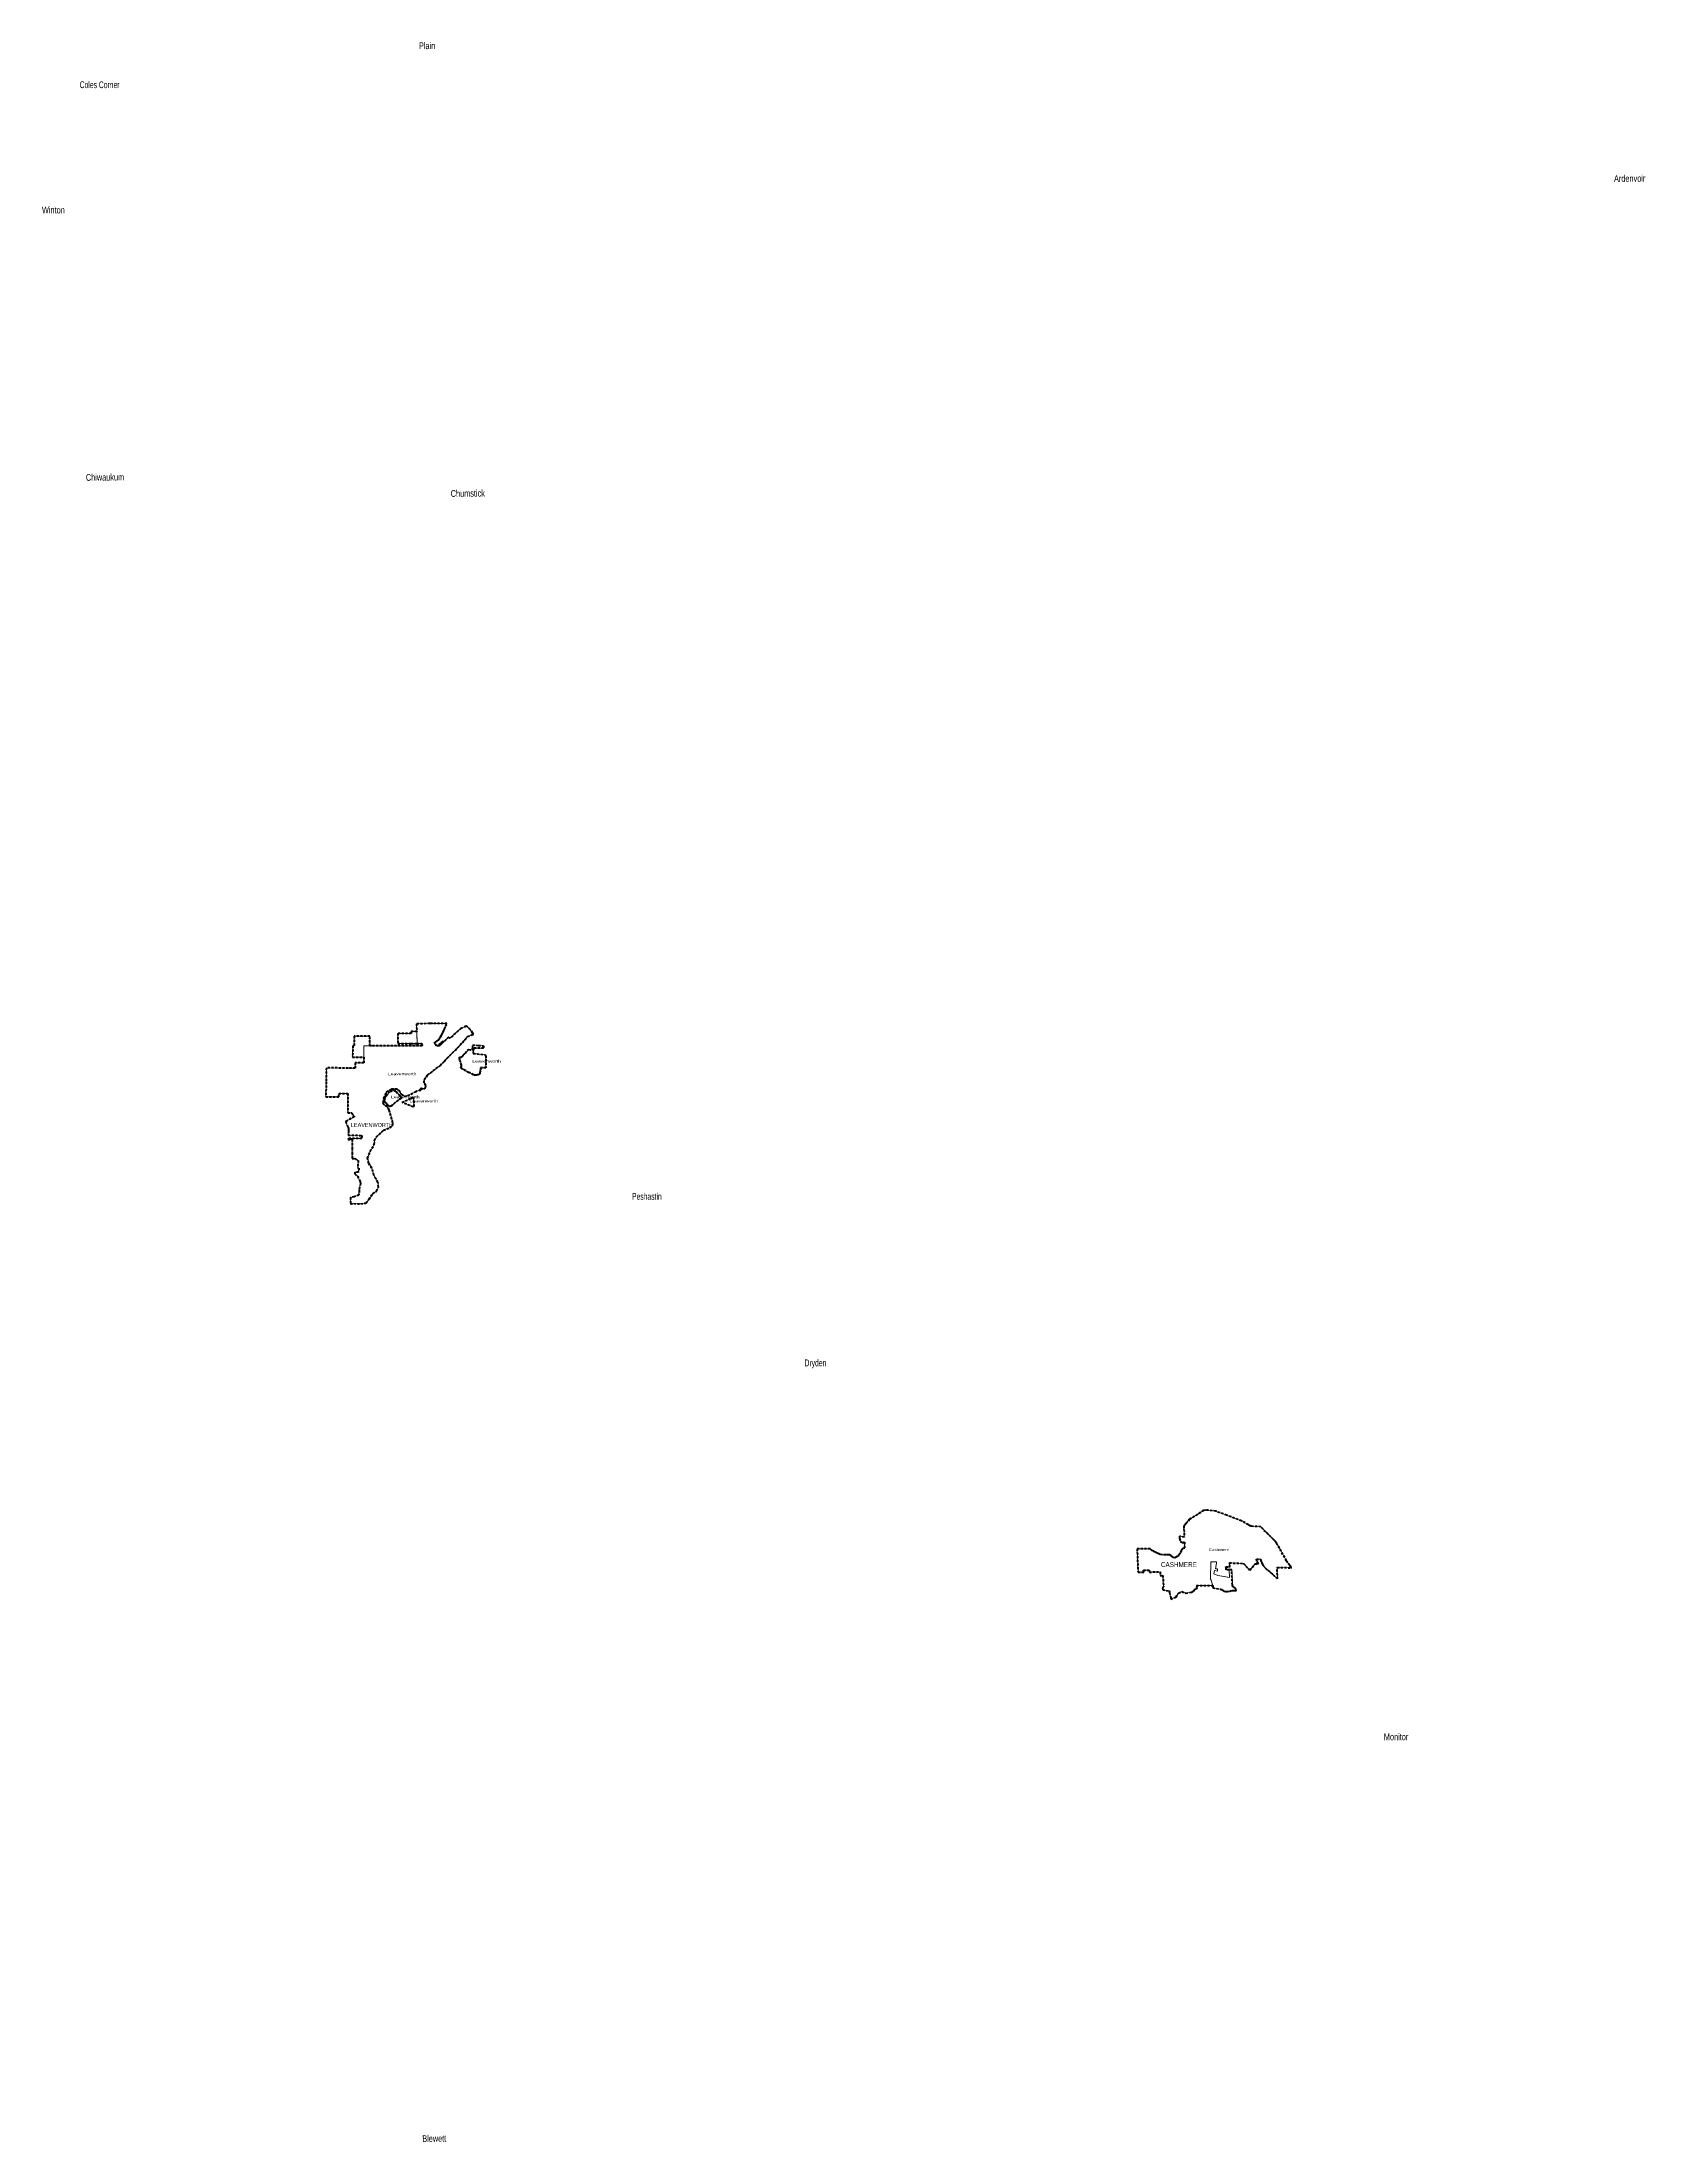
# Model space of a CAD drawing. Header units: feet. Extents: x -903180 to 1023491, y -707744 to 564635.
# Drawn here: x 63040 to 157714, y -27827 to 96667 of the extents above; entities that cross this region are included whole.
import ezdxf

# ---------------------------------------------------------------- set-up
doc = ezdxf.new("R2010")
doc.units = ezdxf.units.FT
doc.header["$LTSCALE"] = 80
doc.linetypes.add('SHORT_DASHED', pattern=[2.7, 1.5, -1.2])
doc.layers.add('13', color=7, linetype='SHORT_DASHED', lineweight=40)
doc.layers.add('58', color=7, linetype='Continuous', lineweight=13)
for name, color, linetype in [('14', 7, 'Continuous'), ('16', 7, 'Continuous'), ('36', 7, 'Continuous')]:
    doc.layers.add(name, color=color, linetype=linetype)

msp = doc.modelspace()

# ---------------------------------------------------------------- hatches: boundary and pattern name
at = {"layer": '58'}
msp.add_hatch(color=256, dxfattribs=at).paths.add_polyline_path([(86564.8, 37240.76), (86806.05, 37437), (86847.21, 37386.21), (86822.39, 37364.21), (86711.71, 37257.7), (86618.63, 37174.32)])

# ---------------------------------------------------------------- linework, layer by layer
at = {"layer": '13'}
for p, q in [((81545.51, 37153.2), (81466.52, 37153.49)), ((130471.3, 7941.52), (130534.69, 7772.68))]:
    msp.add_line(p, q, dxfattribs=at)
for points in [[(81323.29, 27782.83), (81532.81, 27802.9), (81934.2, 27788.17), (82239.07, 27835.35), (82433, 28066.82), (82652.73, 28392.71), (82877.01, 28546), (82994.67, 28783.24), (82949.64, 29068.12), (82719.58, 29490.88), (82597.89, 29905.96), (82408.37, 30196.38), (82343.18, 30511.3), (82502.51, 30901.22), (82738.02, 31315.49), (82757.35, 31554.41), (82869.08, 31761.52), (83289.28, 32154.32), (83670.07, 32308.13), (83838.21, 32447.18), (83837.71, 32607.75), (83620.65, 33365.76), (83497.67, 33550.02), (83320.73, 33665.85), (83256.09, 33802.12), (83311.49, 34059.23), (83466.9, 34417.03), (83763.32, 34602.67), (84068.32, 34609.7), (84184.98, 34519.76), (84340.23, 34283.43), (84527.19, 34173.65), (84727.76, 34204.42), (85180.59, 34424.71), (85384.94, 34533.77), (85525.41, 34532.23), (85474.96, 34624.39), (85531.06, 34652.68), (85667.69, 34596.93), (85769.83, 34661.5), (85797.49, 34802.1), (85702.68, 34962.36), (85696.06, 35157.04), (85895.93, 35414.62), (86648.66, 35993.18), (86838.39, 36193.37), (86856.11, 36213.37), (86875.21, 36233.37), (87016.44, 36381.22), (87064.7, 36432.13), (87694.88, 37056.45), (87960.85, 37354.39), (88268.77, 37712.7), (88577.44, 37830.13), (88624.35, 37819.4), (88561.09, 37926.43), (88424.02, 38126.69), (88273.03, 38282.76), (88174.23, 38319.02), (87878.67, 38184.39), (87220.2, 37605.22), (87146.51, 37670.07), (86847.21, 37386.21), (86806.05, 37437), (86564.8, 37240.76), (86618.63, 37174.32), (86595.29, 37154.23), (86427.62, 37154.17), (86291.2, 37321.66), (86374.14, 37380.44), (86453.46, 37437.91), (86519.82, 37499.18), (86611.91, 37608.04), (86673.87, 37691.57), (86737.95, 37805.85), (86803.4, 37936.81), (86851.12, 38035.09), (86910.37, 38161.81), (86972.36, 38320.62), (87045.01, 38481.09), (86033, 38472.97), (85244.39, 38467.46), (85255.86, 38006.21), (84925.65, 38004.88), (84926.82, 37893.9), (84129.82, 37890.7), (84136.18, 37293.1), (84925.46, 37296.41), (85279.9, 37297.68), (85564.96, 37299.68), (85569.39, 37153.86), (82566.64, 37152.77), (82546.64, 37152.76), (82526.64, 37149.55), (82470.51, 37147.37)], [(82470.51, 37147.37), (82470.51, 37731.24), (81545.51, 37732.85), (81545.51, 37153.2)], [(81466.52, 37153.49), (81453.83, 36493.53), (82121.36, 36491.05), (82113.84, 36151.3), (81613.58, 36158.38), (81611.27, 35827.43), (81186.74, 35834.15), (79897.84, 35854.54), (79884.63, 35026.31), (79884.14, 35014.97), (79870.52, 34140.69), (80629.25, 34131.36), (80640.22, 34329.63), (81170.58, 34326.01), (81161.96, 33182.99), (81382.23, 33182.91), (81401.21, 33182.9), (81416.18, 33161.44), (81554.13, 32963.65), (81539.7, 32955.52), (81039.95, 32666.94), (81158.29, 32401.12), (81169.33, 32374.68), (81173.83, 32361.12), (81187.27, 32320.61), (81200.91, 32258.34), (81207.96, 32194.98), (81208.25, 32145.97), (81208.08, 32126.05), (81207.17, 32105.97), (81195.92, 31856.59), (82001.1, 31849.64), (81998.33, 31664.21), (81187.37, 31667.23), (81184.57, 31605.19), (81430.41, 31600.81), (81421.33, 31098.75), (81421.32, 30823.38), (81422.79, 30471.13), (81590.81, 30469.66), (81778.35, 30355.07), (81768.2, 29911.51), (81815.94, 29907.76), (81811.51, 29661.63), (81589.32, 29667.15), (81587.11, 29577.25), (81738.18, 29431.33), (81879.67, 29160.15), (81917.99, 29024.55), (81923.55, 28996.62), (81862.05, 28761.52), (81838.48, 28590.79), (81831.28, 28321.75), (81554.68, 28201.4), (81332.13, 28158.66), (81323.29, 27782.83)], [(129956.44, 4356.47), (130281.71, 4492.38), (130417.94, 4713.85), (130616.74, 4802.56), (130843.9, 4708.07), (131194.19, 4763.39), (131256.23, 4802.26), (131313.87, 4847.4), (131366.47, 4898.32), (131413.46, 4954.46), (131432.67, 4981.31), (131514.81, 4981.73), (131485.92, 5156.59), (132446.17, 5161.51), (132455.97, 5031.55), (132909.1, 4951.05), (132972.9, 4928.52), (133042.45, 4865.68), (133108.52, 4826.56), (133214.06, 4805.68), (133327.54, 4812.74), (133448.63, 4837.74), (133601.39, 4867.04), (133724.74, 4868.76), (133839.96, 4852.58), (133814.88, 4971.12), (133749.09, 5025.95), (133640.06, 5110.62), (133625.08, 5133.09), (133610.41, 5203.52), (133568.82, 6087.31), (133419.17, 6090.86), (133236.83, 6095.71), (133246.49, 6190.98), (133230.42, 6266.55), (133451.87, 6259.28), (133445.8, 6504.08), (134258.77, 6474.26), (134645.63, 6073.54), (134958.31, 6444.45), (135149.04, 6437.84), (135128.21, 6462.56), (135050.84, 6613.19), (135043.79, 6726.98), (135251.11, 6722.49), (135271.13, 6722.06), (135280.11, 6702.11), (135281.61, 6698.78), (135303.12, 6655.41), (135338.9, 6580.64), (135359.32, 6500.81), (135388.05, 6403.93), (135416.01, 6372.42), (135587.74, 6177.43), (135707.67, 6072.55), (135730.24, 6052.57), (136019.65, 5796.09), (136281.57, 5557.16), (136263.78, 6235.76), (136273.56, 6235.51), (137099.45, 6214.13), (137119.46, 6213.61), (137102.71, 6233.61), (137006.31, 6348.73), (136839.27, 6585.03), (136825.1, 6605.08), (136814.08, 6625.03), (136396.43, 7380.78), (136262.58, 7612.67), (136250.83, 7633.04), (136238.63, 7652.67), (136238.44, 7652.97), (136157.8, 7766.63), (136083.32, 7851.24), (136065.72, 7871.23), (136045.71, 7891.21), (135289.53, 8646.2), (134734.45, 8673.1), (134709.51, 8674.31), (134694.45, 8685.97), (134556.94, 8767.81), (134141.05, 8999), (133269.82, 9330.21), (132622.5, 9566.06), (132191.5, 9633.98), (132006.57, 9636.73), (131901.88, 9608.31), (131715.44, 9500.18), (131140.19, 9130.08), (131050.02, 9084.32), (130854.37, 8814.1), (130732.5, 8691.57), (130749.96, 8033.49), (130481.65, 8084.24), (130471.3, 7941.52)], [(130534.69, 7772.68), (130651.72, 7718.99), (130669.04, 7717.2), (130696.77, 7721.36), (130728.67, 7729.68), (130745.3, 7733.84), (130760.56, 7738.69), (130768.79, 7368.94), (130672.67, 7354.39), (130625.52, 7307.25), (130575.6, 7226.82), (130520.14, 7099.26), (130478.54, 7024.38), (130406.44, 6935.64), (130339.88, 6877.4), (130265.01, 6835.8), (130195.68, 6810.84), (130126.35, 6833.03), (130032.06, 6891.27), (129962.73, 6938.41), (129887.85, 6974.46), (129818.52, 6985.55), (129660.45, 6977.24), (129460.78, 6977.24), (129322.12, 7004.97), (129180.68, 7068.75), (129047.57, 7143.63), (128928.32, 7190.77), (128842.35, 7246.24), (128739.75, 7340.52), (127964.94, 7331.6), (128014.84, 5952.91), (128350.11, 5958.09), (128347.63, 6074.96), (128683.58, 6078.02), (128685.66, 5960.85), (129322.49, 5972.29), (129330.64, 5757.82), (129485.5, 5761.61), (129529.41, 5079.68), (129470.14, 5019.48), (129478.76, 4900.21), (129878.66, 4839.63), (129876.35, 4832.99), (129871.55, 4815.14), (129868.65, 4796.89), (129867.66, 4778.44), (129868.62, 4759.98), (129871.49, 4741.72), (129942.82, 4505.92), (129949.43, 4484.07), (129953.33, 4465.92), (129955.95, 4453.7), (129959.51, 4421.37), (129959.68, 4388.84), (129956.44, 4356.47)]]:
    msp.add_lwpolyline(points, dxfattribs=at)
for points in [[(87861.21, 35848.02), (87907.51, 35959.48), (87911.11, 35982.82), (87909.3, 36007.95), (87909.3, 36007.95), (87819.58, 36306.91), (87787.26, 36415.54), (87785.3, 36478.52), (87934.09, 36479.24), (87957.7, 36524.53), (88014.51, 36607.17), (88063.77, 36671.5), (88117.79, 36729.15), (88117.79, 36729.15), (88334.46, 36938.24), (88556.25, 36906.5), (88571.29, 37027.41), (88580.53, 37216.67), (88580.53, 37216.67), (88924.92, 37169.57), (89205.02, 37164.87), (89207.29, 37014.81), (88631.22, 37024.48), (88591.52, 36701.9), (88629.54, 36700.45), (88629.54, 36700.45), (89303.38, 36630.28), (89358.6, 36573.26), (89360.89, 35848.26), (89040.9, 35846.28), (89041.33, 35708.28), (89025.18, 35695.53), (89025.18, 35695.53), (89017.1, 35671.29), (89010.82, 35637.17), (89002.75, 35588.69), (88997.36, 35540.21), (88989.29, 35507), (88968.65, 35474.68), (88943.52, 35452.23), (88909.42, 35441.46), (88867.25, 35435.18), (88793.01, 35425.67), (88767.64, 35419.02), (88725.15, 35408.32), (88714.8, 35402.94), (88637.14, 35447.63), (88626.81, 35430.51), (88366.73, 35580.18), (88356.4, 35563.05)], [(83497.25, 33686.5), (83388.55, 33798.55), (83343.96, 33938.91), (83447.51, 34200.18), (83675.47, 34457.86), (83896, 34526.84), (84036.7, 34451.03), (84205.9, 34242.84), (84322.66, 34122.79), (84362.92, 34082.78), (84306.88, 34034.42), (84150.68, 33929.53), (83962.53, 33776.36), (83814.48, 33631.35), (83722.36, 33570.83), (83658.16, 33566.6), (83589.77, 33618.57)], [(84385.8, 33808.68), (84912.88, 34042.45), (85062.71, 34119.73), (85091.94, 33569.17), (85041.83, 33536.74)]]:
    msp.add_lwpolyline(points, close=True, dxfattribs=at)
at = {"layer": '58'}
for points in [[(81323.29, 27782.83), (81332.13, 28158.66), (81554.68, 28201.4), (81831.28, 28321.75), (81838.48, 28590.79), (81862.05, 28761.52), (81923.55, 28996.62), (81917.99, 29024.55), (81879.67, 29160.15), (81738.18, 29431.33), (81587.11, 29577.25), (81589.32, 29667.15), (81811.51, 29661.63), (81815.94, 29907.76), (81768.2, 29911.51), (81778.35, 30355.07), (81590.81, 30469.66), (81422.79, 30471.13), (81421.32, 30823.38), (81421.33, 31098.75), (81430.41, 31600.81), (81184.57, 31605.19), (81187.37, 31667.23), (81998.33, 31664.21), (82001.1, 31849.64), (81195.92, 31856.59), (81207.17, 32105.97), (81208.08, 32126.05), (81208.25, 32145.97), (81207.96, 32194.98), (81200.91, 32258.34), (81187.27, 32320.61), (81173.83, 32361.12), (81169.33, 32374.68), (81158.29, 32401.12), (81039.95, 32666.94), (81539.7, 32955.52), (81554.13, 32963.65), (81416.18, 33161.44), (81401.21, 33182.9), (81382.23, 33182.91), (81161.96, 33182.99), (81170.58, 34326.01), (80640.22, 34329.63), (80629.25, 34131.36), (79870.52, 34140.69), (79884.14, 35014.97), (79884.63, 35026.31), (79897.84, 35854.54), (81186.74, 35834.15), (81611.27, 35827.43), (81613.58, 36158.38), (82113.84, 36151.3), (82126.59, 37149.82), (82526.64, 37149.55), (82546.64, 37152.76), (82566.64, 37152.77), (85569.39, 37153.86), (85564.96, 37299.68), (85279.9, 37297.68), (85244.39, 38467.46), (86033, 38472.97), (87045.01, 38481.09), (86972.36, 38320.62), (86910.37, 38161.81), (86851.12, 38035.09), (86803.4, 37936.81), (86737.95, 37805.85), (86673.87, 37691.57), (86611.91, 37608.04), (86519.82, 37499.18), (86453.46, 37437.91), (86374.14, 37380.44), (86291.2, 37321.66), (86427.62, 37154.17), (86595.29, 37154.23), (86698.46, 37245.6), (87146.51, 37670.07), (87220.2, 37605.22), (87878.67, 38184.39), (88174.23, 38319.02), (88273.03, 38282.76), (88424.02, 38126.69), (88561.09, 37926.43), (88624.35, 37819.4), (88577.44, 37830.13), (88268.77, 37712.7), (87960.85, 37354.39), (87694.88, 37056.45), (87064.7, 36432.13), (87016.44, 36381.22), (86875.21, 36233.37), (86856.11, 36213.37), (86838.39, 36193.37), (86648.66, 35993.18), (85895.93, 35414.62), (85696.06, 35157.04), (85702.68, 34962.36), (85797.49, 34802.1), (85769.83, 34661.5), (85667.69, 34596.93)], [(85667.69, 34596.93), (85531.06, 34652.68), (85474.96, 34624.39), (85525.41, 34532.23), (85384.94, 34533.77), (85180.59, 34424.71), (84727.76, 34204.42), (84527.19, 34173.65), (84340.23, 34283.43), (84184.98, 34519.76), (84068.32, 34609.7), (83763.32, 34602.67), (83466.9, 34417.03), (83311.49, 34059.23), (83256.09, 33802.12), (83320.73, 33665.85), (83497.67, 33550.02), (83620.65, 33365.76), (83837.71, 32607.75), (83838.21, 32447.18), (83670.07, 32308.13), (83289.28, 32154.32), (82869.08, 31761.52), (82757.35, 31554.41), (82738.02, 31315.49), (82502.51, 30901.22), (82343.18, 30511.3), (82408.37, 30196.38), (82597.89, 29905.96), (82719.58, 29490.88), (82949.64, 29068.12), (82994.67, 28783.24), (82877.01, 28546), (82652.73, 28392.71), (82433, 28066.82), (82239.07, 27835.35), (81934.2, 27788.17), (81532.81, 27802.9), (81323.29, 27782.83)], [(129956.44, 4356.47), (130281.71, 4492.38), (130417.94, 4713.85), (130616.74, 4802.56), (130843.9, 4708.07), (131194.19, 4763.39), (131256.23, 4802.26), (131313.87, 4847.4), (131366.47, 4898.32), (131413.46, 4954.46), (131432.67, 4981.31), (131514.81, 4981.73), (131485.92, 5156.59), (132446.17, 5161.51), (132439.16, 5222.31), (132350.8, 5488.64), (132317.05, 5545.75), (132324.29, 6568.93), (132665.89, 6557.45), (132659.5, 6493.27), (132614.96, 6156.63), (132734.6, 6150.8), (132733.62, 6131.27), (132732.62, 6111.29), (132730.06, 6091.27), (132721.2, 6021.89), (132551.43, 6054.8), (132514.53, 5846.14), (132748.3, 5762.3), (133123.68, 5687.71), (133439.97, 5629.12), (133419.17, 6090.86), (133236.83, 6095.71), (133246.49, 6190.98), (133230.42, 6266.55), (133451.87, 6259.28), (133445.8, 6504.08), (134258.77, 6474.26), (134645.63, 6073.54), (134958.31, 6444.45), (135149.04, 6437.84), (135128.21, 6462.56), (135050.84, 6613.19), (135043.79, 6726.98), (135251.11, 6722.49), (135271.13, 6722.06), (135280.11, 6702.11), (135281.61, 6698.78), (135303.12, 6655.41), (135338.9, 6580.64), (135359.32, 6500.81), (135388.05, 6403.93), (135416.01, 6372.42), (135587.74, 6177.43), (135707.67, 6072.55), (135730.24, 6052.57), (136019.65, 5796.09), (136281.57, 5557.16), (136263.78, 6235.76), (136273.56, 6235.51), (137099.45, 6214.13), (137119.46, 6213.61), (137102.71, 6233.61), (137006.31, 6348.73), (136839.27, 6585.03), (136825.1, 6605.08), (136814.08, 6625.03), (136396.43, 7380.78), (136262.58, 7612.67), (136250.83, 7633.04), (136238.63, 7652.67), (136238.44, 7652.97), (136157.8, 7766.63), (136083.32, 7851.24), (136065.72, 7871.23), (136045.71, 7891.21), (135289.53, 8646.2), (134734.45, 8673.1), (134709.51, 8674.31), (134694.45, 8685.97), (134556.94, 8767.81), (134141.05, 8999), (133269.82, 9330.21), (132622.5, 9566.06), (132191.5, 9633.98), (132006.57, 9636.73), (131901.88, 9608.31), (131715.44, 9500.18), (131140.19, 9130.08), (131050.02, 9084.32), (130854.37, 8814.1), (130732.5, 8691.57), (130749.96, 8033.49), (130481.65, 8084.24), (130471.3, 7941.52), (130534.69, 7772.68), (130651.72, 7718.99), (130669.04, 7717.2), (130696.77, 7721.36), (130728.67, 7729.68), (130745.3, 7733.84)], [(130745.3, 7733.84), (130760.56, 7738.69), (130768.79, 7368.94), (130672.67, 7354.39), (130625.52, 7307.25), (130575.6, 7226.82), (130520.14, 7099.26), (130478.54, 7024.38), (130406.44, 6935.64), (130339.88, 6877.4), (130265.01, 6835.8), (130195.68, 6810.84), (130126.35, 6833.03), (130032.06, 6891.27), (129962.73, 6938.41), (129887.85, 6974.46), (129818.52, 6985.55), (129660.45, 6977.24), (129460.78, 6977.24), (129322.12, 7004.97), (129180.68, 7068.75), (129047.57, 7143.63), (128928.32, 7190.77), (128842.35, 7246.24), (128739.75, 7340.52), (127964.94, 7331.6), (128014.84, 5952.91), (128350.11, 5958.09), (128347.63, 6074.96), (128683.58, 6078.02), (128685.66, 5960.85), (129322.33, 5971.53), (129330.58, 5757.76), (129485.5, 5761.61), (129529.41, 5079.68), (129470.14, 5019.48), (129478.76, 4900.21), (129878.66, 4839.63), (129876.35, 4832.99), (129871.55, 4815.14), (129868.65, 4796.89), (129867.66, 4778.44), (129868.62, 4759.98), (129871.49, 4741.72), (129942.82, 4505.92), (129949.43, 4484.07), (129953.33, 4465.92), (129955.95, 4453.7), (129959.51, 4421.37), (129959.68, 4388.84), (129956.44, 4356.47)]]:
    msp.add_lwpolyline(points, dxfattribs=at)
for points in [[(81545.51, 37732.85), (82470.51, 37731.24), (82470.51, 37147.37), (82126.59, 37149.82), (82121.36, 36491.05), (81453.83, 36493.53), (81466.52, 37153.49), (81545.51, 37153.2)], [(85279.9, 37297.68), (84136.18, 37293.1), (84129.82, 37890.7), (84926.82, 37893.9), (84925.65, 38004.88), (85255.86, 38006.21)], [(86564.8, 37240.76), (86806.05, 37437), (86847.21, 37386.21), (86822.39, 37364.21), (86711.71, 37257.7), (86618.63, 37174.32)], [(87957.7, 36524.53), (88014.51, 36607.17), (88063.77, 36671.5), (88117.79, 36729.15), (88334.46, 36938.24), (88556.25, 36906.5), (88580.53, 37216.67), (88924.92, 37169.57), (89205.02, 37164.87), (89207.29, 37014.81), (88631.22, 37024.48), (88591.52, 36701.9), (88629.54, 36700.45), (89303.38, 36630.28), (89303.38, 36630.28), (89358.6, 36573.26), (89360.89, 35848.26), (89040.9, 35846.28), (89041.33, 35708.28), (89025.18, 35695.53), (89017.1, 35671.29), (89010.82, 35637.17), (89002.75, 35588.69), (88997.36, 35540.21), (88989.29, 35507), (88968.65, 35474.68), (88943.52, 35452.23), (88909.42, 35441.46), (88867.25, 35435.18), (88793.01, 35425.67), (88793.01, 35425.67), (88767.64, 35419.02), (88725.15, 35408.32), (88714.8, 35402.94), (88637.14, 35447.63), (88626.81, 35430.51), (88366.73, 35580.18), (88356.4, 35563.05), (87861.21, 35848.02), (87873.27, 35890.33), (87907.51, 35959.48), (87911.11, 35982.82), (87909.3, 36007.95), (87787.26, 36415.54), (87785.3, 36478.52), (87934.09, 36479.24)], [(83497.25, 33686.5), (83388.55, 33798.55), (83343.96, 33938.91), (83447.51, 34200.18), (83675.47, 34457.86), (83896, 34526.84), (84036.7, 34451.03), (84205.9, 34242.84), (84322.66, 34122.79), (84362.92, 34082.78), (84306.88, 34034.42), (84150.68, 33929.53), (83962.53, 33776.36), (83814.48, 33631.35), (83722.36, 33570.83), (83658.16, 33566.6), (83589.77, 33618.57)], [(84385.8, 33808.68), (84912.88, 34042.45), (85062.71, 34119.73), (85091.94, 33569.17), (85041.83, 33536.74)], [(133419.17, 6090.86), (133568.82, 6087.31), (133610.41, 5203.52), (133625.08, 5133.09), (133640.06, 5110.62), (133749.09, 5025.95), (133814.88, 4971.12), (133839.96, 4852.58), (133724.74, 4868.76), (133601.39, 4867.04), (133448.63, 4837.74), (133327.54, 4812.74), (133214.06, 4805.68), (133108.52, 4826.56), (133042.45, 4865.68), (132972.9, 4928.52), (132909.1, 4951.05), (132909.1, 4951.05), (132455.97, 5031.55), (132446.17, 5161.51), (132439.16, 5222.31), (132350.8, 5488.64), (132317.05, 5545.75), (132324.29, 6568.93), (132665.89, 6557.45), (132659.5, 6493.27), (132614.96, 6156.63), (132734.6, 6150.8), (132732.62, 6111.29), (132721.2, 6021.89), (132551.43, 6054.8), (132514.53, 5846.14), (132748.3, 5762.3), (133439.97, 5629.12)]]:
    msp.add_lwpolyline(points, close=True, dxfattribs=at)

# ---------------------------------------------------------------- texts
at = {"layer": '14'}
for s, height, width, p in [('LEAVENWORTH', 242, 0.8, (81356.22, 32345.71)), ('CASHMERE', 300, 0.75, (129373.33, 6255.93))]:
    msp.add_text(s, height=height, dxfattribs=dict(at, width=width)).set_placement(p)
at = {"layer": '16'}
for s, width, p in [('Plain', 0.65, (85387.63, 96246.15)), ('Coles Corner', 0.6, (65273.76, 93932.94)), ('Winton', 0.65, (63038.72, 86509.76)), ('Peshastin', 0.6, (98019.11, 28030.34)), ('Dryden', 0.6, (108245.94, 18162.63)), ('Monitor', 0.65, (142589.17, -4008.07))]:
    msp.add_text(s, height=400, dxfattribs=dict(at, width=width)).set_placement(p)
at = {"layer": '16', "width": 0.65}
for s, p in [('Ardenvoir', (156234.84, 88368.58)), ('Chiwaukum', (65642.18, 70653.96)), ('Chumstick', (87270.73, 69700.51)), ('Blewett', (85584.23, -27825.54))]:
    msp.add_text(s, height=400, rotation=0.63, dxfattribs=at).set_placement(p)
at = {"layer": '36'}
for s, width, p in [('Leavenworth', 1.4, (88553.24, 36168.07)), ('Leavenworth', 1.4, (83548.69, 35416.64)), ('Leavenworth', 1.4, (83732, 34054.22)), ('Leavenworth', 1.4, (84831.84, 33811.46)), ('Cashmere', 1.25, (132208.23, 7203.86))]:
    msp.add_text(s, height=157.5, dxfattribs=dict(at, width=width)).set_placement(p)

doc.saveas('drawing.dxf')
